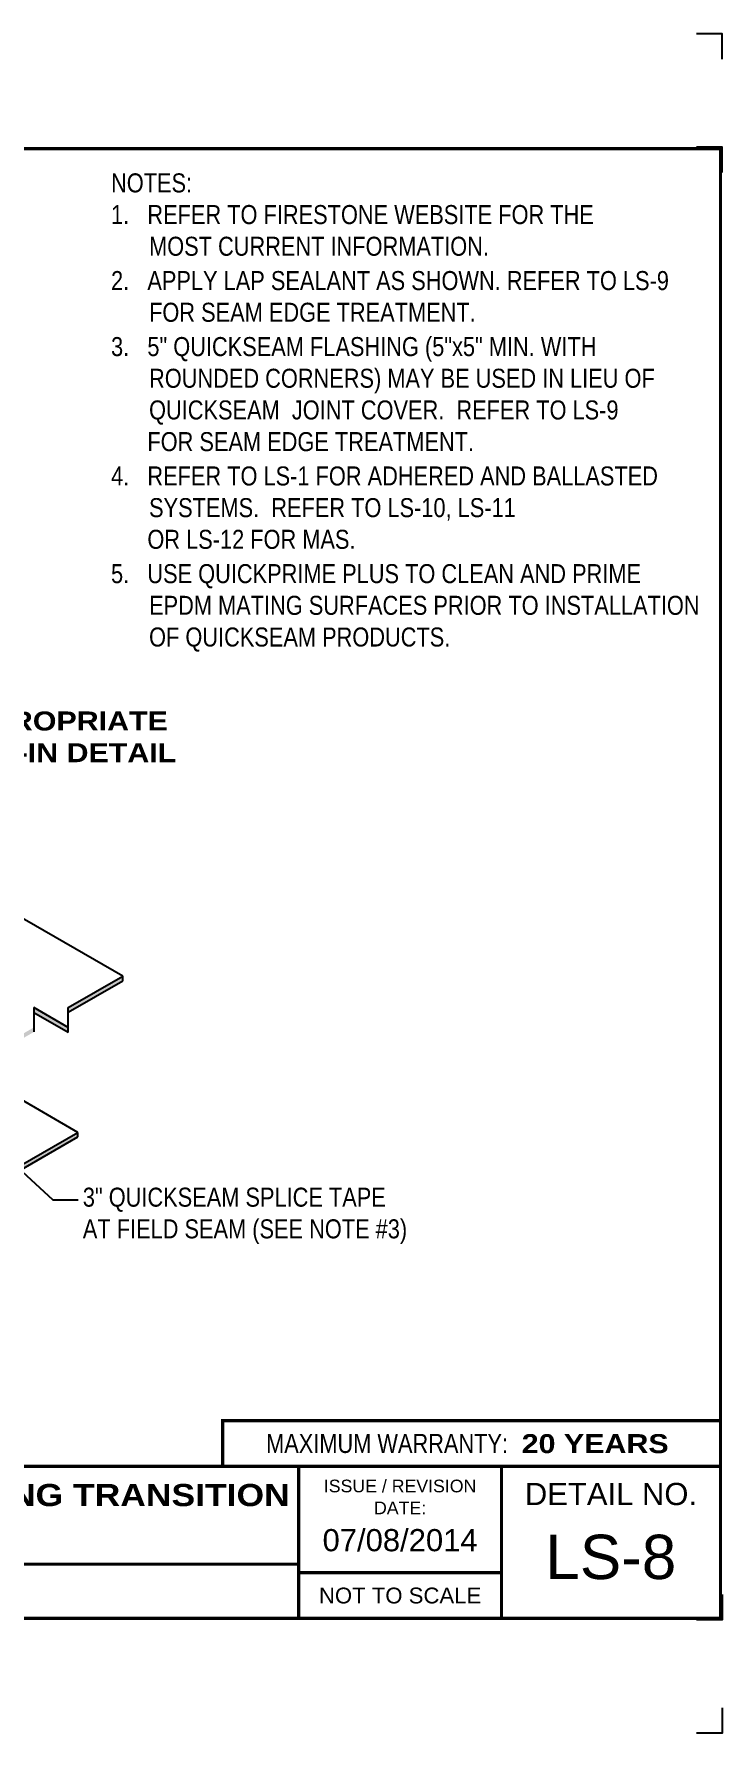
# Model space of a CAD drawing. Header units: inches. Extents: x 99.4 to 119.5, y 96.2 to 113.
# Drawn here: x 112.69 to 119.48, y 96.24 to 113 of the extents above; entities that cross this region are included whole.
import ezdxf
from ezdxf.enums import TextEntityAlignment as Align

# ---------------------------------------------------------------- set-up
doc = ezdxf.new("R2010")
doc.units = ezdxf.units.IN
doc.header["$MEASUREMENT"] = 0
doc.layers.get('0').update_dxf_attribs({"linetype": 'CONTINUOUS'})
doc.layers.get('DEFPOINTS').update_dxf_attribs({"linetype": 'CONTINUOUS'})
for name, color, linetype in [('FSBP-ANNO-NOTE', 7, 'CONTINUOUS'), ('FSBP-MEMBRANE', 7, 'CONTINUOUS'), ('FSBP-TTLB', 7, 'CONTINUOUS'), ('FSBP-TTLB-BORDER', 7, 'CONTINUOUS'), ('FSBP-TTLB-TEXT', 7, 'CONTINUOUS')]:
    doc.layers.add(name, color=color, linetype=linetype)
doc.styles.add('FSBP_ARIAL', font='arial.ttf')
doc.styles.add('FSBP_ARIAL_BOLD', font='')
doc.styles.add('FSBP_ARIAL_NAR', font='ARIALN.TTF')
doc.styles.get('FSBP_ARIAL_BOLD').set_extended_font_data('Arial Black')
doc.dimstyles.new('FSBP-LEADER', dxfattribs={"dimtxt": 0.1875, "dimasz": 0.25, "dimexe": 0.0625, "dimexo": 0.125, "dimgap": 0.125, "dimtad": 0, "dimtih": 1, "dimtoh": 1, "dimdec": 4, "dimzin": 0, "dimdsep": 46, "dimlunit": 4, "dimtxsty": 'FSBP_ARIAL_NAR', "dimcen": 0.09375, "dimclrd": 256, "dimclre": 256, "dimclrt": 256, "dimadec": 0, "dimazin": 0, "dimtfac": 1, "dimtdec": 4, "dimtofl": 0, "dimtmove": 0, "dimatfit": 3, "dimfxl": 1, "dimtolj": 1, "dimtzin": 0, "dimlwd": -1, "dimlwe": -1, "dimarcsym": 0})

# ---------------------------------------------------------------- blocks, each defined once
blk = doc.blocks.new('TTLB-EPDM_2')
at = {"layer": 'DEFPOINTS', "linetype": 'Continuous', "ltscale": 1.75}
for points in [[(20.01562500000003, 13.88083333333333), (20.01562500000003, 14.13083333333333), (19.76562500000003, 14.13083333333333)], [(20.01562500000003, -2.380833333333342), (20.01562500000003, -2.630833333333342), (19.76562500000003, -2.630833333333342)]]:
    blk.add_lwpolyline(points, dxfattribs=at)
at = {"layer": 'DEFPOINTS', "color": 1}
for points in [[(20.015625, 12.765625), (20.015625, 13.015625), (19.765625, 13.015625)], [(20.015625, -1.265625), (20.015625, -1.515625), (19.765625, -1.515625)]]:
    blk.add_lwpolyline(points, dxfattribs=at)
at = {"layer": 'FSBP-TTLB', "const_width": 0.03125}
blk.add_lwpolyline([(15.09028770518938, 0), (20, 0), (20, 0.4512598240669945), (15.09028770518938, 0.4512598240669945)], close=True, dxfattribs=at)
for points in [[(0, 0), (0, -1.5), (20, -1.5), (20, 0), (0, 0)], [(15.84028770518938, 0), (15.84028770518938, -0.9643749050531198)], [(17.84110496735593, 0), (17.84110496735593, -1.5)], [(20, 0), (20, -1.5)], [(4.825208527206769, -0.9643749050531198), (15.84028770518938, -0.9643749050531198)], [(15.84028770518938, -0.9643749050531198), (15.84028770518938, -1.5)], [(15.84028770518938, -1.048740175933006), (17.84110496735593, -1.048740175933006)]]:
    blk.add_lwpolyline(points, dxfattribs=at)
at = {"layer": 'FSBP-TTLB-BORDER', "const_width": 0.03125}
blk.add_lwpolyline([(20, 0), (20, 13), (0, 13), (0, 0)], dxfattribs=at)
at = {"layer": 'FSBP-TTLB-TEXT', "style": 'FSBP_ARIAL_NAR'}
blk.add_text('MAXIMUM WARRANTY:', height=0.1875, dxfattribs=at).set_placement((17.90516569312837, 0.2256299120335257), align=Align.MIDDLE_RIGHT)
at = {"layer": 'FSBP-TTLB-TEXT', "style": 'FSBP_ARIAL'}
for s, height, p in [('ISSUE / REVISION', 0.125, (16.84069633627263, -0.1938496373466023)), ('DETAIL NO.', 0.21875, (18.92055248367797, -0.2724398367368792)), ('DATE:', 0.125, (16.84069633627263, -0.409973105348854)), ('NOT TO SCALE', 0.15625, (16.84069633627263, -1.274370087966503))]:
    blk.add_text(s, height=height, dxfattribs=at).set_placement(p, align=Align.MIDDLE_CENTER)
at = {"layer": 'FSBP-TTLB-TEXT'}
for tag, height, style, p in [('MAXIMUM_WARRANTY', 0.1875, 'FSBP_ARIAL_BOLD', (18.03987100774941, 0.2240244307510579)), ('ACCPT_SYSTEMS', 0.21875, 'FSBP_ARIAL', (12.49438170418193, -1.23218745252656))]:
    blk.add_attdef(tag, text='', height=height, dxfattribs=dict(at, style=style)).set_placement(p, align=Align.MIDDLE_LEFT)
for tag, height, style, p in [('DETAIL_DESCP_LINE_1', 0.21875, 'FSBP_ARIAL_BOLD', (10.33118450231211, -0.2831249841755152)), ('DETAIL_DESCP_LINE_2', 0.21875, 'FSBP_ARIAL_BOLD', (10.33118450231211, -0.6812499208775904)), ('ISSUE_REV_DATE', 0.21875, 'FSBP_ARIAL', (16.84069633627263, -0.7282559425942452)), ('DETAIL_NUMBER', 0.4375, 'FSBP_ARIAL', (18.91941590748775, -0.8931630692489421))]:
    blk.add_attdef(tag, text='', height=height, dxfattribs=dict(at, style=style)).set_placement(p, align=Align.MIDDLE_CENTER)

msp = doc.modelspace()

# ---------------------------------------------------------------- hatches: boundary and pattern name
at = {"layer": 'FSBP-MEMBRANE'}
h = msp.add_hatch(color=256, dxfattribs=at)
h.paths.add_polyline_path([(113.1257118548913, 102.115645800339), (113.1257118548913, 102.160645800339), (110.4474557520999, 100.6143539184337), (110.4474557520999, 100.5693539184336)])
h.paths.add_polyline_path([(110.1089387731728, 100.6143539184337), (110.1089387731727, 100.5623923942066), (110.4474557521, 100.3669495252978), (110.4474557521, 100.4189110495248)])
h.paths.add_polyline_path([(110.1089387731727, 100.3739110495248), (110.1089387731727, 100.4189110495248), (108.1798760660015, 99.30516617625585), (108.1798760660015, 99.26016617625586)])
h.paths.add_polyline_path([(105.7832273199631, 100.688871974934), (105.7832273199632, 100.6438719749339), (108.1798760660015, 99.26016617625574), (108.1798760660015, 99.30516617625577)])
h.paths.add_polyline_path([(105.7832273199631, 100.8323533196158), (105.7832273199631, 100.8843148438429), (105.4447103410359, 100.6888719749341), (105.4447103410359, 100.636910450707)])
h.paths.add_polyline_path([(103.2627620512833, 102.1440632762894, -0.2679491924311238), (103.1690120512833, 102.306443039499), (103.1690120512833, 104.7275177607416), (103.1300409081131, 104.7500177607416), (103.1300409081129, 102.283943039499, 0.2679491924311441), (103.2237909081129, 102.1215632762894), (105.4447103410359, 100.8393148438429), (105.4447103410359, 100.8843148438429)])
h.paths.add_polyline_path([(103.3382705407469, 105.0206820641049), (103.2932705407469, 105.0466628262184), (102.9547535618198, 104.8512199573095), (102.9997535618197, 104.825239195196)])
h.paths.add_polyline_path([(103.1690120512834, 107.5394782198018), (103.1300409081132, 107.5619782198018), (103.1300409081131, 105.1409034985594), (103.1690120512834, 105.1184034985593)])
h.paths.add_polyline_path([(105.4344538755424, 108.8474316668712), (105.3954827323722, 108.8699316668712), (103.130040908113, 107.5619782198018), (103.1690120512834, 107.5394782198018)])
h.paths.add_polyline_path([(105.6083449346463, 109.1373541403948), (105.5693737914762, 109.1598541403947), (105.5693737914762, 108.7695356170878), (105.6083449346463, 108.7470356170879)])
h.paths.add_polyline_path([(108.0758766970029, 110.3724578438851), (108.0369055538326, 110.394957843885), (105.7335084891236, 109.0650909285247), (105.7724796322938, 109.0425909285247)])
h = msp.add_hatch(color=256, dxfattribs=at)
edge = h.paths.add_edge_path()
edge.add_spline(control_points=[(109.7504806807529, 102.1368364273048), (109.7412932243791, 102.127220534632), (109.7327514488588, 102.1171624322768), (109.72514276889, 102.1064652775396)], knot_values=[0.3833086856755947, 0.3833086856755947, 0.3833086856755947, 0.3833086856755947, 0.4231337143604138, 0.4231337143604138, 0.4231337143604138, 0.4231337143604138], degree=3, periodic=0)
edge.add_line((109.72514276889, 102.1064652775396), (110.2257847618977, 101.817419488109))
edge.add_line((110.2257847618977, 101.817419488109), (110.2257847618978, 101.8624194881089))
edge.add_line((110.2257847618978, 101.8624194881089), (109.7504806807529, 102.1368364273048))
h.paths.add_polyline_path([(110.9496149700868, 102.2353230536545), (110.9496149700868, 102.2803230536545), (110.2257847618978, 101.8624194881089), (110.2257847618978, 101.817419488109)])
h.paths.add_polyline_path([(110.9496149700869, 102.4757659225634), (110.9496149700869, 102.4238043983363), (111.2881319490141, 102.2283615294275), (111.2881319490141, 102.2803230536545)])
edge = h.paths.add_edge_path()
edge.add_spline(control_points=[(112.0119621572031, 102.8486694881089), (112.0256949362942, 102.8531969541788), (112.057213013272, 102.8635879335397), (112.095513821305, 102.8178051371181), (112.1312729233835, 102.8311897141528), (112.1491802899055, 102.8378924139626)], knot_values=[0, 0, 0, 0, 0.04031583738767489, 0.09252880700864195, 0.1449044867430797, 0.1449044867430797, 0.1449044867430797, 0.1449044867430797], degree=3, periodic=0)
edge.add_line((112.1491802899056, 102.8378924139627), (112.692836264801, 103.151772337415))
edge.add_line((112.692836264801, 103.151772337415), (112.692836264801, 103.1967723374151))
edge.add_line((112.692836264801, 103.1967723374151), (112.1491802899056, 102.8828924139627))
edge.add_spline(control_points=[(112.1491802899056, 102.8828924139627), (112.1312729233835, 102.8761897141528), (112.096636289999, 102.8632252754279), (112.0696127091515, 102.8938212860917), (112.0548217749604, 102.8988538295731)], knot_values=[0.04359884724573357, 0.04359884724573357, 0.04359884724573357, 0.04359884724573357, 0.09597452698017131, 0.1449044867430732, 0.1449044867430732, 0.1449044867430732, 0.1449044867430732], degree=3, periodic=0)
edge.add_spline(control_points=[(112.0548217749604, 102.8988538295731), (112.0538293608445, 102.8991914936534), (112.0405460066588, 102.9030931020546), (112.0256949362942, 102.8981969541788), (112.0119621572031, 102.8936694881089)], knot_values=[0, 0, 0, 0, 0.003283009858114874, 0.04359884724573356, 0.04359884724573356, 0.04359884724573356, 0.04359884724573356], degree=3, periodic=0)
edge.add_line((112.0119621572031, 102.8936694881089), (111.288131949014, 102.4757659225634))
edge.add_line((111.288131949014, 102.4757659225634), (111.288131949014, 102.4307659225634))
edge.add_line((111.288131949014, 102.4307659225634), (112.0119621572031, 102.8486694881089))
h.paths.add_polyline_path([(112.6928362648011, 103.392215206324), (112.6928362648011, 103.340253682097), (113.0313532437284, 103.1448108131881), (113.0313532437284, 103.1967723374152)])
h.paths.add_polyline_path([(113.5678788612244, 103.6569784160125), (113.5678788612244, 103.7019784160125), (113.0313532437283, 103.3922152063241), (113.0313532437283, 103.347215206324)])

# ---------------------------------------------------------------- linework, layer by layer
for p, q in [((113.5678788612245, 103.7019784160125), (111.8549407637583, 104.6909436876897)), ((113.0313532437283, 103.392215206324), (113.5678788612245, 103.7019784160125)), ((113.0313532437283, 103.347215206324), (113.5678788612244, 103.6569784160125)), ((113.5678788612244, 103.6569784160125), (113.5678788612245, 103.7019784160125)), ((113.0313532437283, 103.1967723374152), (112.6928362648011, 103.392215206324)), ((112.6928362648011, 103.392215206324), (112.692836264801, 103.1517723374151)), ((113.0313532437283, 103.1448108131881), (112.6928362648012, 103.3402536820969)), ((113.0313532437283, 103.1448108131881), (113.0313532437283, 103.392215206324)), ((113.1257118548913, 102.160645800339), (112.5263933757871, 102.5066624855802)), ((110.4474557520999, 100.6143539184337), (113.1257118548913, 102.160645800339)), ((110.4474557520999, 100.5693539184336), (113.1257118548913, 102.115645800339)), ((113.1257118548913, 102.115645800339), (113.1257118548913, 102.160645800339))]:
    msp.add_line(p, q, dxfattribs=at)

# ---------------------------------------------------------------- block references
at = {"ltscale": 1.75}
ref = msp.add_blockref('TTLB-EPDM_2', (99.46270113045495, 98.86596216310224), dxfattribs=at)
ref.add_attrib('DETAIL_DESCP_LINE_1', 'LAP SPLICE AT FIELD TO CURB / WALL FLASHING TRANSITION', dxfattribs={"layer": 'FSBP-TTLB-TEXT', "height": 0.21875, "style": 'FSBP_ARIAL_BOLD'}).set_placement((109.7938856327671, 98.58283717892672), align=Align.MIDDLE_CENTER)
ref.add_attrib('ISSUE_REV_DATE', '07/08/2014', dxfattribs={"layer": 'FSBP-TTLB-TEXT', "height": 0.21875, "style": 'FSBP_ARIAL'}).set_placement((116.3033974667276, 98.137706220508), align=Align.MIDDLE_CENTER)
ref.add_attrib('DETAIL_NUMBER', 'LS-8', dxfattribs={"layer": 'FSBP-TTLB-TEXT', "height": 0.4375, "style": 'FSBP_ARIAL'}).set_placement((118.3821170379427, 97.9727990938533), align=Align.MIDDLE_CENTER)
ref.add_attrib('MAXIMUM_WARRANTY', '20 YEARS', dxfattribs={"layer": 'FSBP-TTLB-TEXT', "height": 0.1875, "style": 'FSBP_ARIAL_BOLD'}).set_placement((117.5025721382044, 99.0899865938533), align=Align.MIDDLE_LEFT)

# ---------------------------------------------------------------- texts
at = {"layer": 'FSBP-ANNO-NOTE', "char_height": 0.1875, "attachment_point": 1}
for s, width, gutter_width, heights, insert, style in [('\\pi-0.375,l0.375,t0.1875,0.375;NOTES:\\P1.   REFER TO FIRESTONE WEBSITE FOR THE                MOST CURRENT INFORMATION.\\P{\\H0.083333x;\\P\\pt0.375;}2.   APPLY LAP SEALANT AS SHOWN. REFER TO LS-9 FOR SEAM EDGE TREATMENT.\\P{\\H0.083333x;\\P}3.   5" QUICKSEAM FLASHING (5"x5" MIN. WITH ROUNDED CORNERS) MAY BE USED IN LIEU OF QUICKSEAM  JOINT COVER.  REFER TO LS-9 \\P      FOR SEAM EDGE TREATMENT.\\P{\\H0.083333x;\\P}4.   REFER TO LS-1 FOR ADHERED AND BALLASTED SYSTEMS.  REFER TO LS-10, LS-11 \\P      OR LS-12 FOR MAS.\\P{\\H0.083333x;\\P}5.   USE QUICKPRIME PLUS TO CLEAN AND PRIME  EPDM MATING SURFACES PRIOR TO INSTALLATION OF QUICKSEAM PRODUCTS.', 5.887042391596253, 23.08110225731588, [5.941167124370127], (113.4527629030634, 111.621513929731), 'FSBP_ARIAL_NAR'), ('USE APPROPRIATE BASE TIE-IN DETAIL', 3.166772839955229, 5, [0], (111.1485803696869, 106.3128806767449), 'FSBP_ARIAL_BOLD'), ('3" QUICKSEAM SPLICE TAPE AT FIELD SEAM (SEE NOTE #3)', 3.255393665378506, 5, [0.6076720250749924], (113.1745614965117, 101.6152636932283), 'FSBP_ARIAL_NAR')]:
    msp.add_mtext_dynamic_manual_height_columns(s, width=width, gutter_width=gutter_width, heights=heights, dxfattribs=dict(at, insert=insert, style=style))

# ---------------------------------------------------------------- leaders
at = {"layer": 'FSBP-ANNO-NOTE'}
msp.add_leader([(111.9422889872396, 102.355257606395), (112.8800406704299, 101.4936756696771), (113.1300406704299, 101.4936756696771)], dimstyle='FSBP-LEADER', dxfattribs=at)

doc.saveas('drawing.dxf')
